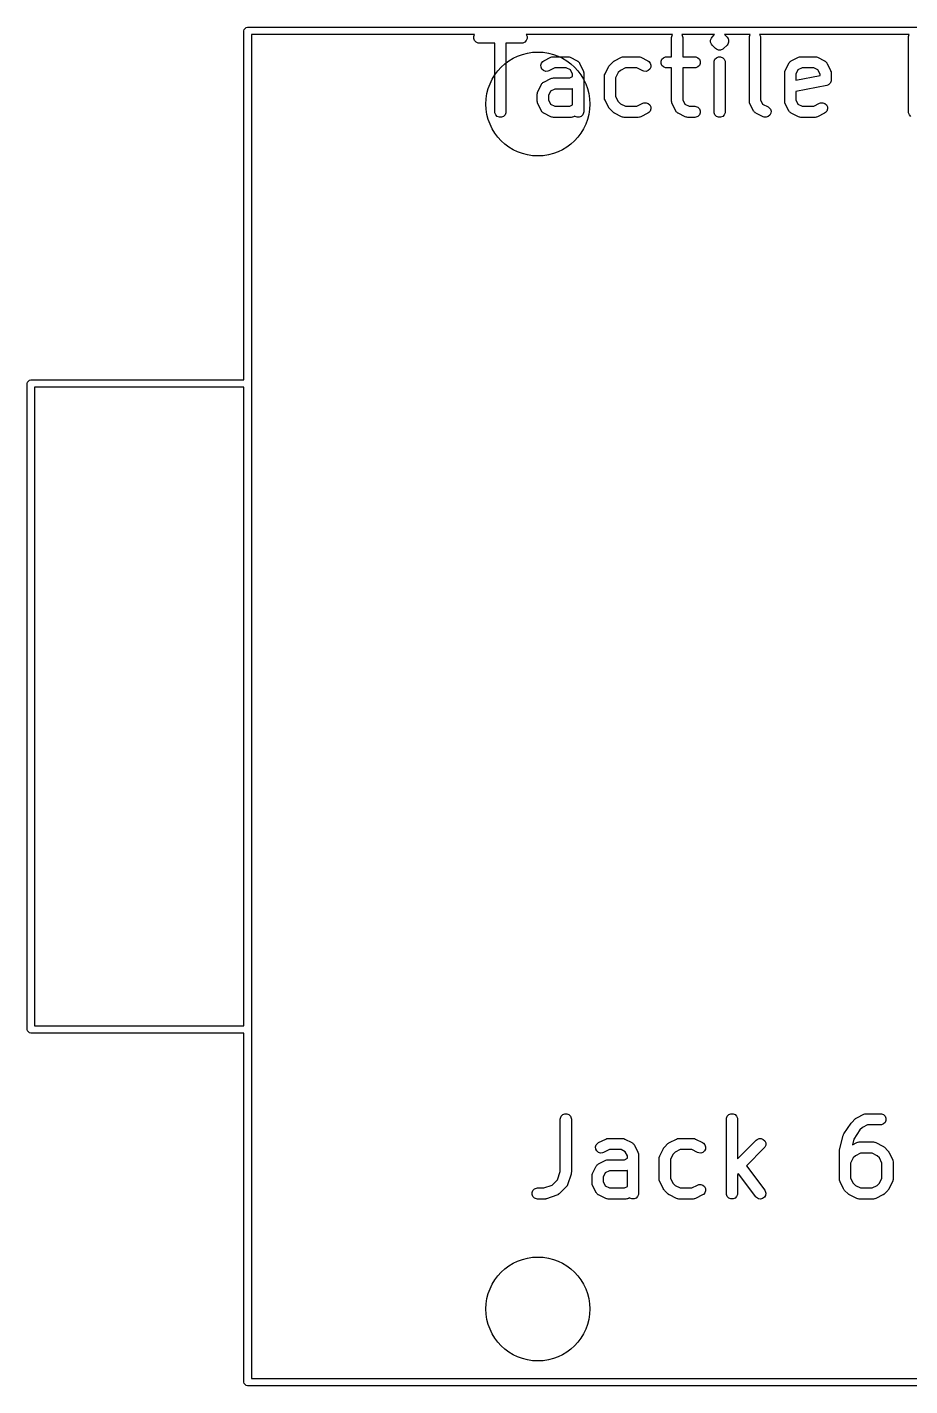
# Model space of a CAD drawing. Extents: x 0.58 to 7.69, y -5.21 to -0.56.
# Drawn here: x 6.643 to 7.111, y -3.624 to -2.903 of the extents above; entities that cross this region are included whole.
import ezdxf

# ---------------------------------------------------------------- set-up
doc = ezdxf.new("R2010")
doc.units = 0
doc.header["$MEASUREMENT"] = 0
doc.layers.add('BLACK', color=7, linetype='CONTINUOUS')

msp = doc.modelspace()

# ---------------------------------------------------------------- linework, layer by layer
at = {"layer": 'BLACK', "linetype": 'CONTINUOUS'}
for p, q in [((6.75763, -2.90456), (6.7587, -2.9035)), ((6.7587, -2.9035), (6.75945, -2.90335)), ((6.75945, -2.90335), (7.57087, -2.90335)), ((6.75748, -2.90531), (6.75763, -2.90456)), ((6.75748, -3.09035), (6.75748, -2.90531)), ((6.87978, -2.90728), (6.76142, -2.90728)), ((6.76142, -2.90728), (6.76142, -3.61988)), ((6.87937, -2.90828), (6.87978, -2.90728)), ((6.87937, -2.90943), (6.87937, -2.90828)), ((6.87981, -2.91049), (6.87937, -2.90943)), ((6.88062, -2.91131), (6.87981, -2.91049)), ((6.90722, -2.91049), (6.9064, -2.91131)), ((6.90766, -2.90943), (6.90722, -2.91049)), ((6.98477, -2.90728), (6.90725, -2.90728)), ((6.90725, -2.90728), (6.90766, -2.90828)), ((6.90766, -2.90828), (6.90766, -2.90943)), ((6.9843, -2.90885), (6.98436, -2.90828)), ((6.9843, -2.91902), (6.9843, -2.90885)), ((6.98436, -2.90828), (6.98477, -2.90728)), ((7.00714, -2.90728), (6.98974, -2.90728)), ((6.98974, -2.90728), (6.99015, -2.90828)), ((6.99015, -2.90828), (6.9902, -2.90885)), ((6.9902, -2.90885), (6.9902, -2.91902)), ((7.00498, -2.91015), (7.00542, -2.90909)), ((7.00498, -2.9113), (7.00498, -2.91015)), ((7.00542, -2.90909), (7.00579, -2.90864)), ((7.00579, -2.90864), (7.00714, -2.90728)), ((7.02601, -2.90728), (7.01236, -2.90728)), ((7.01236, -2.90728), (7.01371, -2.90864)), ((7.01371, -2.90864), (7.01408, -2.90909)), ((7.01408, -2.90909), (7.01422, -2.90943)), ((7.01422, -2.90943), (7.01452, -2.91015)), ((7.01452, -2.91015), (7.01452, -2.9113)), ((7.02554, -2.90885), (7.0256, -2.90828)), ((7.02554, -2.9426), (7.02554, -2.90885)), ((7.0256, -2.90828), (7.02601, -2.90728)), ((7.11038, -2.90728), (7.03098, -2.90728)), ((7.03098, -2.90728), (7.03139, -2.90828)), ((7.03139, -2.90828), (7.03145, -2.90885)), ((7.03145, -2.90885), (7.03145, -2.9419)), ((7.10991, -2.90885), (7.10996, -2.90828)), ((7.10991, -2.94822), (7.10991, -2.90885)), ((7.10996, -2.90828), (7.11038, -2.90728)), ((6.88169, -2.91175), (6.88062, -2.91131)), ((6.88226, -2.9118), (6.88169, -2.91175)), ((6.89056, -2.9118), (6.88226, -2.9118)), ((6.89056, -2.94822), (6.89056, -2.9118)), ((6.90476, -2.9118), (6.89647, -2.9118)), ((6.89647, -2.9118), (6.89647, -2.94822)), ((6.90534, -2.91175), (6.90476, -2.9118)), ((6.9064, -2.91131), (6.90534, -2.91175)), ((7.00542, -2.91237), (7.00498, -2.9113)), ((7.00579, -2.91281), (7.00542, -2.91237)), ((7.00766, -2.91469), (7.00579, -2.91281)), ((7.00811, -2.91506), (7.00766, -2.91469)), ((7.00917, -2.9155), (7.00811, -2.91506)), ((7.01032, -2.9155), (7.00917, -2.9155)), ((7.00917, -2.9155), (7.00917, -2.9155)), ((7.01139, -2.91506), (7.01032, -2.9155)), ((7.01032, -2.9155), (7.01032, -2.9155)), ((7.01184, -2.91469), (7.01139, -2.91506)), ((7.01371, -2.91281), (7.01184, -2.91469)), ((7.01408, -2.91237), (7.01371, -2.91281)), ((7.01452, -2.9113), (7.01408, -2.91237)), ((6.91496, -2.92348), (6.91532, -2.92239)), ((6.91504, -2.92463), (6.91496, -2.92348)), ((6.91555, -2.92566), (6.91504, -2.92463)), ((6.91532, -2.92239), (6.91607, -2.92152)), ((6.91607, -2.92152), (6.91656, -2.92121)), ((6.91656, -2.92121), (6.92031, -2.91933)), ((6.92233, -2.92493), (6.91921, -2.92649)), ((6.92031, -2.91933), (6.92085, -2.91913)), ((6.92085, -2.91913), (6.92096, -2.91912)), ((6.92096, -2.91912), (6.92106, -2.91908)), ((6.92106, -2.91908), (6.92163, -2.91902)), ((6.92163, -2.91902), (6.92913, -2.91902)), ((6.92844, -2.92493), (6.92233, -2.92493)), ((6.93068, -2.92605), (6.92844, -2.92493)), ((6.92913, -2.91902), (6.92971, -2.91908)), ((6.92971, -2.91908), (6.92981, -2.91912)), ((6.92981, -2.91912), (6.92991, -2.91913)), ((6.92991, -2.91913), (6.93045, -2.91933)), ((6.93045, -2.91933), (6.9342, -2.92121)), ((6.9342, -2.92121), (6.9343, -2.92127)), ((6.9343, -2.92127), (6.93435, -2.92128)), ((6.93435, -2.92128), (6.9344, -2.92133)), ((6.9344, -2.92133), (6.93469, -2.92152)), ((6.93469, -2.92152), (6.93494, -2.9218)), ((6.93494, -2.9218), (6.93522, -2.92204)), ((6.93522, -2.92204), (6.9354, -2.92233)), ((6.9354, -2.92233), (6.93545, -2.92239)), ((6.93545, -2.92239), (6.93546, -2.92243)), ((6.93546, -2.92243), (6.93552, -2.92253)), ((6.93552, -2.92253), (6.9374, -2.92628)), ((6.94899, -2.92815), (6.95086, -2.9244)), ((6.95086, -2.9244), (6.95102, -2.92416)), ((6.95102, -2.92416), (6.95105, -2.92408)), ((6.95105, -2.92408), (6.95112, -2.924)), ((6.95112, -2.924), (6.95117, -2.92391)), ((6.95117, -2.92391), (6.95123, -2.92386)), ((6.95123, -2.92386), (6.95142, -2.92364)), ((6.95142, -2.92364), (6.95329, -2.92176)), ((6.95329, -2.92176), (6.95352, -2.92158)), ((6.95352, -2.92158), (6.95357, -2.92152)), ((6.95357, -2.92152), (6.95366, -2.92146)), ((6.95366, -2.92146), (6.95374, -2.92139)), ((6.95374, -2.92139), (6.95381, -2.92136)), ((6.95381, -2.92136), (6.95406, -2.92121)), ((6.95406, -2.92121), (6.95781, -2.91933)), ((6.95983, -2.92493), (6.95713, -2.92628)), ((6.95781, -2.91933), (6.95835, -2.91913)), ((6.95835, -2.91913), (6.95846, -2.91912)), ((6.95846, -2.91912), (6.95855, -2.91908)), ((6.95855, -2.91908), (6.95913, -2.91902)), ((6.95913, -2.91902), (6.96663, -2.91902)), ((6.96593, -2.92493), (6.95983, -2.92493)), ((6.96906, -2.92649), (6.96593, -2.92493)), ((6.96663, -2.91902), (6.96721, -2.91908)), ((6.96721, -2.91908), (6.9673, -2.91912)), ((6.9673, -2.91912), (6.96741, -2.91913)), ((6.96741, -2.91913), (6.96795, -2.91933)), ((6.96795, -2.91933), (6.9717, -2.92121)), ((6.9717, -2.92121), (6.97219, -2.92152)), ((6.97219, -2.92152), (6.97294, -2.92239)), ((6.97323, -2.92463), (6.97271, -2.92566)), ((6.97294, -2.92239), (6.97331, -2.92348)), ((6.97331, -2.92348), (6.97323, -2.92463)), ((6.97873, -2.9214), (6.97917, -2.92033)), ((6.97873, -2.92255), (6.97873, -2.9214)), ((6.97917, -2.92361), (6.97873, -2.92255)), ((6.97917, -2.92033), (6.97999, -2.91952)), ((6.97999, -2.92443), (6.97917, -2.92361)), ((6.97999, -2.91952), (6.98105, -2.91908)), ((6.98105, -2.92487), (6.97999, -2.92443)), ((6.98105, -2.91908), (6.98163, -2.91902)), ((6.98163, -2.92493), (6.98105, -2.92487)), ((6.98163, -2.91902), (6.9843, -2.91902)), ((6.9843, -2.92493), (6.98163, -2.92493)), ((6.9843, -2.9426), (6.9843, -2.92493)), ((6.9902, -2.91902), (6.99663, -2.91902)), ((6.99663, -2.92493), (6.9902, -2.92493)), ((6.9902, -2.92493), (6.9902, -2.9419)), ((6.99663, -2.91902), (6.9972, -2.91908)), ((6.9972, -2.92487), (6.99663, -2.92493)), ((6.9972, -2.91908), (6.99827, -2.91952)), ((6.99827, -2.92443), (6.9972, -2.92487)), ((6.99827, -2.91952), (6.99908, -2.92033)), ((6.99908, -2.92361), (6.99827, -2.92443)), ((6.99908, -2.92033), (6.99952, -2.9214)), ((6.99952, -2.92255), (6.99908, -2.92361)), ((6.99952, -2.9214), (6.99952, -2.92255)), ((7.0068, -2.92197), (7.00685, -2.9214)), ((7.0068, -2.94822), (7.0068, -2.92197)), ((7.00685, -2.9214), (7.00729, -2.92033)), ((7.00729, -2.92033), (7.00811, -2.91952)), ((7.00811, -2.91952), (7.00917, -2.91908)), ((7.00917, -2.91908), (7.01032, -2.91908)), ((7.01032, -2.91908), (7.01139, -2.91952)), ((7.01139, -2.91952), (7.0122, -2.92033)), ((7.0122, -2.92033), (7.01264, -2.9214)), ((7.01264, -2.9214), (7.0127, -2.92197)), ((7.0127, -2.92197), (7.0127, -2.94822)), ((7.0446, -2.92628), (7.04648, -2.92253)), ((7.04648, -2.92253), (7.04654, -2.92243)), ((7.04654, -2.92243), (7.04655, -2.92239)), ((7.04655, -2.92239), (7.0466, -2.92233)), ((7.0466, -2.92233), (7.04679, -2.92204)), ((7.04679, -2.92204), (7.04707, -2.9218)), ((7.04707, -2.9218), (7.04731, -2.92152)), ((7.04731, -2.92152), (7.0476, -2.92133)), ((7.0476, -2.92133), (7.04766, -2.92128)), ((7.04766, -2.92128), (7.0477, -2.92127)), ((7.0477, -2.92127), (7.0478, -2.92121)), ((7.0478, -2.92121), (7.05155, -2.91933)), ((7.05357, -2.92493), (7.05132, -2.92605)), ((7.05155, -2.91933), (7.05209, -2.91913)), ((7.05209, -2.91913), (7.05219, -2.91912)), ((7.05219, -2.91912), (7.05229, -2.91908)), ((7.05229, -2.91908), (7.05287, -2.91902)), ((7.05287, -2.91902), (7.06037, -2.91902)), ((7.05967, -2.92493), (7.05357, -2.92493)), ((7.06192, -2.92605), (7.05967, -2.92493)), ((7.06037, -2.91902), (7.06094, -2.91908)), ((7.06094, -2.91908), (7.06104, -2.91912)), ((7.06104, -2.91912), (7.06115, -2.91913)), ((7.06115, -2.91913), (7.06169, -2.91933)), ((7.06169, -2.91933), (7.06544, -2.92121)), ((7.06544, -2.92121), (7.06553, -2.92127)), ((7.06553, -2.92127), (7.06558, -2.92128)), ((7.06558, -2.92128), (7.06564, -2.92133)), ((7.06564, -2.92133), (7.06593, -2.92152)), ((7.06593, -2.92152), (7.06617, -2.9218)), ((7.06617, -2.9218), (7.06645, -2.92204)), ((7.06645, -2.92204), (7.06663, -2.92233)), ((7.06663, -2.92233), (7.06668, -2.92239)), ((7.06668, -2.92239), (7.0667, -2.92243)), ((7.0667, -2.92243), (7.06676, -2.92253)), ((7.06676, -2.92253), (7.06863, -2.92628)), ((6.91642, -2.92641), (6.91555, -2.92566)), ((6.91752, -2.92678), (6.91642, -2.92641)), ((6.91656, -2.93246), (6.92031, -2.93058)), ((6.91867, -2.9267), (6.91752, -2.92678)), ((6.91921, -2.92649), (6.91867, -2.9267)), ((6.92031, -2.93058), (6.92085, -2.93038)), ((6.92085, -2.93038), (6.92096, -2.93037)), ((6.92096, -2.93037), (6.92106, -2.93033)), ((6.92106, -2.93033), (6.92163, -2.93027)), ((6.92163, -2.93027), (6.93031, -2.93027)), ((6.93031, -2.93027), (6.93181, -2.92952)), ((6.93181, -2.9283), (6.93068, -2.92605)), ((6.93181, -2.92952), (6.93181, -2.9283)), ((6.9374, -2.92628), (6.93761, -2.92682)), ((6.93761, -2.92682), (6.93761, -2.92692)), ((6.93761, -2.92692), (6.93765, -2.92702)), ((6.93765, -2.92702), (6.93771, -2.9276)), ((6.93771, -2.9276), (6.93771, -2.94822)), ((6.94868, -2.92947), (6.94874, -2.9289)), ((6.94868, -2.94072), (6.94868, -2.92947)), ((6.94874, -2.9289), (6.94878, -2.9288)), ((6.94878, -2.92869), (6.94899, -2.92815)), ((6.94878, -2.9288), (6.94878, -2.92869)), ((6.95593, -2.92747), (6.95458, -2.93017)), ((6.95458, -2.93017), (6.95458, -2.94003)), ((6.95713, -2.92628), (6.95593, -2.92747)), ((6.9696, -2.9267), (6.96906, -2.92649)), ((6.97075, -2.92678), (6.9696, -2.9267)), ((6.97184, -2.92641), (6.97075, -2.92678)), ((6.97271, -2.92566), (6.97184, -2.92641)), ((7.04429, -2.9276), (7.04435, -2.92702)), ((7.04429, -2.9426), (7.04429, -2.9276)), ((7.04435, -2.92702), (7.04439, -2.92692)), ((7.04439, -2.92692), (7.0444, -2.92682)), ((7.0444, -2.92682), (7.0446, -2.92628)), ((7.05132, -2.92605), (7.0502, -2.9283)), ((7.0502, -2.9283), (7.0502, -2.9315)), ((7.0502, -2.9315), (7.06304, -2.92893)), ((7.06304, -2.9283), (7.06192, -2.92605)), ((7.06304, -2.92893), (7.06304, -2.9283)), ((7.06863, -2.92628), (7.06884, -2.92682)), ((7.06878, -2.93219), (7.06872, -2.93248)), ((7.06889, -2.93192), (7.06878, -2.93219)), ((7.06884, -2.92682), (7.06885, -2.92692)), ((7.06885, -2.92692), (7.06889, -2.92702)), ((7.06889, -2.92702), (7.06894, -2.9276)), ((7.06894, -2.93135), (7.06889, -2.93192)), ((7.06894, -2.9276), (7.06894, -2.93135)), ((6.91306, -2.93885), (6.91311, -2.93827)), ((6.91306, -2.9426), (6.91306, -2.93885)), ((6.91311, -2.93827), (6.91316, -2.93817)), ((6.91316, -2.93807), (6.91337, -2.93753)), ((6.91316, -2.93817), (6.91316, -2.93807)), ((6.91337, -2.93753), (6.91524, -2.93378)), ((6.91524, -2.93378), (6.9153, -2.93368)), ((6.9153, -2.93368), (6.91532, -2.93364)), ((6.91532, -2.93364), (6.91537, -2.93358)), ((6.91537, -2.93358), (6.91555, -2.93329)), ((6.91555, -2.93329), (6.91583, -2.93304)), ((6.91583, -2.93304), (6.91607, -2.93277)), ((6.91607, -2.93277), (6.91637, -2.93258)), ((6.91637, -2.93258), (6.91642, -2.93253)), ((6.91642, -2.93253), (6.91647, -2.93252)), ((6.91647, -2.93252), (6.91656, -2.93246)), ((6.92009, -2.9373), (6.91896, -2.93954)), ((6.92233, -2.93618), (6.92009, -2.9373)), ((6.93101, -2.93618), (6.92233, -2.93618)), ((6.93158, -2.93612), (6.93101, -2.93618)), ((6.93168, -2.93608), (6.93158, -2.93612)), ((6.93179, -2.93607), (6.93168, -2.93608)), ((6.93181, -2.93606), (6.93179, -2.93607)), ((6.93181, -2.94452), (6.93181, -2.93606)), ((7.06657, -2.93424), (7.0502, -2.93752)), ((7.0502, -2.93752), (7.0502, -2.9419)), ((7.06712, -2.93408), (7.06657, -2.93424)), ((7.06736, -2.93391), (7.06712, -2.93408)), ((7.06763, -2.9338), (7.06736, -2.93391)), ((7.06784, -2.9336), (7.06763, -2.9338)), ((7.06808, -2.93343), (7.06784, -2.9336)), ((7.06824, -2.93319), (7.06808, -2.93343)), ((7.06845, -2.93299), (7.06824, -2.93319)), ((7.06856, -2.93272), (7.06845, -2.93299)), ((7.06872, -2.93248), (7.06856, -2.93272)), ((6.91311, -2.94317), (6.91306, -2.9426)), ((6.91316, -2.94327), (6.91311, -2.94317)), ((6.91316, -2.94338), (6.91316, -2.94327)), ((6.91337, -2.94392), (6.91316, -2.94338)), ((6.91524, -2.94767), (6.91337, -2.94392)), ((6.91896, -2.93954), (6.91896, -2.9419)), ((6.91896, -2.9419), (6.92009, -2.94415)), ((6.92009, -2.94415), (6.92233, -2.94527)), ((6.92233, -2.94527), (6.93031, -2.94527)), ((6.93031, -2.94527), (6.93181, -2.94452)), ((6.94874, -2.9413), (6.94868, -2.94072)), ((6.94878, -2.9414), (6.94874, -2.9413)), ((6.94878, -2.9415), (6.94878, -2.9414)), ((6.94899, -2.94204), (6.94878, -2.9415)), ((6.95086, -2.94579), (6.94899, -2.94204)), ((6.95102, -2.94604), (6.95086, -2.94579)), ((6.95105, -2.94611), (6.95102, -2.94604)), ((6.95112, -2.94619), (6.95105, -2.94611)), ((6.95117, -2.94628), (6.95112, -2.94619)), ((6.95123, -2.94633), (6.95117, -2.94628)), ((6.95142, -2.94656), (6.95123, -2.94633)), ((6.95329, -2.94843), (6.95142, -2.94656)), ((6.95458, -2.94003), (6.95593, -2.94272)), ((6.95593, -2.94272), (6.95713, -2.94392)), ((6.95713, -2.94392), (6.95983, -2.94527)), ((6.95983, -2.94527), (6.96593, -2.94527)), ((6.96593, -2.94527), (6.96906, -2.94371)), ((6.96906, -2.94371), (6.9696, -2.9435)), ((6.9696, -2.9435), (6.97075, -2.94342)), ((6.97075, -2.94342), (6.97184, -2.94378)), ((6.97184, -2.94378), (6.97271, -2.94454)), ((6.97271, -2.94454), (6.97323, -2.94557)), ((6.97331, -2.94672), (6.97294, -2.94781)), ((6.97323, -2.94557), (6.97331, -2.94672)), ((6.98436, -2.94317), (6.9843, -2.9426)), ((6.9844, -2.94327), (6.98436, -2.94317)), ((6.9844, -2.94338), (6.9844, -2.94327)), ((6.98461, -2.94392), (6.9844, -2.94338)), ((6.98649, -2.94767), (6.98461, -2.94392)), ((6.9902, -2.9419), (6.99133, -2.94415)), ((6.99133, -2.94415), (6.99357, -2.94527)), ((6.99357, -2.94527), (6.99663, -2.94527)), ((6.99663, -2.94527), (6.9972, -2.94533)), ((6.9972, -2.94533), (6.99827, -2.94577)), ((6.99827, -2.94577), (6.99908, -2.94658)), ((6.99908, -2.94658), (6.99952, -2.94765)), ((7.0256, -2.94317), (7.02554, -2.9426)), ((7.02564, -2.94327), (7.0256, -2.94317)), ((7.02565, -2.94338), (7.02564, -2.94327)), ((7.02586, -2.94392), (7.02565, -2.94338)), ((7.02773, -2.94767), (7.02586, -2.94392)), ((7.03145, -2.9419), (7.03257, -2.94415)), ((7.03257, -2.94415), (7.03544, -2.94558)), ((7.03544, -2.94558), (7.03593, -2.94589)), ((7.03593, -2.94589), (7.03669, -2.94676)), ((7.04435, -2.94317), (7.04429, -2.9426)), ((7.04439, -2.94327), (7.04435, -2.94317)), ((7.0444, -2.94338), (7.04439, -2.94327)), ((7.0446, -2.94392), (7.0444, -2.94338)), ((7.04648, -2.94767), (7.0446, -2.94392)), ((7.0502, -2.9419), (7.05132, -2.94415)), ((7.05132, -2.94415), (7.05357, -2.94527)), ((7.05357, -2.94527), (7.05967, -2.94527)), ((7.05967, -2.94527), (7.0628, -2.94371)), ((7.0628, -2.94371), (7.06334, -2.9435)), ((7.06334, -2.9435), (7.06449, -2.94342)), ((7.06449, -2.94342), (7.06558, -2.94378)), ((7.06558, -2.94378), (7.06645, -2.94454)), ((7.06645, -2.94454), (7.06696, -2.94557)), ((7.06705, -2.94672), (7.06668, -2.94781)), ((7.06696, -2.94557), (7.06705, -2.94672)), ((6.89062, -2.9488), (6.89056, -2.94822)), ((6.89106, -2.94986), (6.89062, -2.9488)), ((6.89187, -2.95068), (6.89106, -2.94986)), ((6.89294, -2.95112), (6.89187, -2.95068)), ((6.89409, -2.95112), (6.89294, -2.95112)), ((6.89515, -2.95068), (6.89409, -2.95112)), ((6.89597, -2.94986), (6.89515, -2.95068)), ((6.89641, -2.9488), (6.89597, -2.94986)), ((6.89647, -2.94822), (6.89641, -2.9488)), ((6.9153, -2.94776), (6.91524, -2.94767)), ((6.91532, -2.94781), (6.9153, -2.94776)), ((6.91537, -2.94787), (6.91532, -2.94781)), ((6.91555, -2.94816), (6.91537, -2.94787)), ((6.91583, -2.9484), (6.91555, -2.94816)), ((6.91607, -2.94868), (6.91583, -2.9484)), ((6.91637, -2.94886), (6.91607, -2.94868)), ((6.91642, -2.94891), (6.91637, -2.94886)), ((6.91647, -2.94893), (6.91642, -2.94891)), ((6.91656, -2.94899), (6.91647, -2.94893)), ((6.92031, -2.95086), (6.91656, -2.94899)), ((6.92085, -2.95107), (6.92031, -2.95086)), ((6.92096, -2.95108), (6.92085, -2.95107)), ((6.92106, -2.95112), (6.92096, -2.95108)), ((6.92163, -2.95117), (6.92106, -2.95112)), ((6.93101, -2.95117), (6.92163, -2.95117)), ((6.93158, -2.95112), (6.93101, -2.95117)), ((6.93168, -2.95108), (6.93158, -2.95112)), ((6.93179, -2.95107), (6.93168, -2.95108)), ((6.93233, -2.95086), (6.93179, -2.95107)), ((6.93298, -2.95054), (6.93233, -2.95086)), ((6.93312, -2.95068), (6.93298, -2.95054)), ((6.93418, -2.95112), (6.93312, -2.95068)), ((6.93533, -2.95112), (6.93418, -2.95112)), ((6.9364, -2.95068), (6.93533, -2.95112)), ((6.93721, -2.94986), (6.9364, -2.95068)), ((6.93765, -2.9488), (6.93721, -2.94986)), ((6.93771, -2.94822), (6.93765, -2.9488)), ((6.95352, -2.94862), (6.95329, -2.94843)), ((6.95357, -2.94868), (6.95352, -2.94862)), ((6.95366, -2.94874), (6.95357, -2.94868)), ((6.95374, -2.9488), (6.95366, -2.94874)), ((6.95381, -2.94883), (6.95374, -2.9488)), ((6.95406, -2.94899), (6.95381, -2.94883)), ((6.95781, -2.95086), (6.95406, -2.94899)), ((6.95835, -2.95107), (6.95781, -2.95086)), ((6.95846, -2.95108), (6.95835, -2.95107)), ((6.95855, -2.95112), (6.95846, -2.95108)), ((6.95913, -2.95117), (6.95855, -2.95112)), ((6.96663, -2.95117), (6.95913, -2.95117)), ((6.96721, -2.95112), (6.96663, -2.95117)), ((6.9673, -2.95108), (6.96721, -2.95112)), ((6.96741, -2.95107), (6.9673, -2.95108)), ((6.96795, -2.95086), (6.96741, -2.95107)), ((6.9717, -2.94899), (6.96795, -2.95086)), ((6.97219, -2.94868), (6.9717, -2.94899)), ((6.97294, -2.94781), (6.97219, -2.94868)), ((6.98655, -2.94776), (6.98649, -2.94767)), ((6.98656, -2.94781), (6.98655, -2.94776)), ((6.98661, -2.94787), (6.98656, -2.94781)), ((6.98679, -2.94816), (6.98661, -2.94787)), ((6.98707, -2.9484), (6.98679, -2.94816)), ((6.98732, -2.94868), (6.98707, -2.9484)), ((6.98761, -2.94886), (6.98732, -2.94868)), ((6.98766, -2.94891), (6.98761, -2.94886)), ((6.98771, -2.94893), (6.98766, -2.94891)), ((6.98781, -2.94899), (6.98771, -2.94893)), ((6.99156, -2.95086), (6.98781, -2.94899)), ((6.9921, -2.95107), (6.99156, -2.95086)), ((6.9922, -2.95108), (6.9921, -2.95107)), ((6.9923, -2.95112), (6.9922, -2.95108)), ((6.99288, -2.95117), (6.9923, -2.95112)), ((6.99663, -2.95117), (6.99288, -2.95117)), ((6.9972, -2.95112), (6.99663, -2.95117)), ((6.99827, -2.95068), (6.9972, -2.95112)), ((6.99908, -2.94986), (6.99827, -2.95068)), ((6.99952, -2.9488), (6.99908, -2.94986)), ((6.99952, -2.94765), (6.99952, -2.9488)), ((7.00685, -2.9488), (7.0068, -2.94822)), ((7.00729, -2.94986), (7.00685, -2.9488)), ((7.00811, -2.95068), (7.00729, -2.94986)), ((7.00917, -2.95112), (7.00811, -2.95068)), ((7.01032, -2.95112), (7.00917, -2.95112)), ((7.01139, -2.95068), (7.01032, -2.95112)), ((7.0122, -2.94986), (7.01139, -2.95068)), ((7.01264, -2.9488), (7.0122, -2.94986)), ((7.0127, -2.94822), (7.01264, -2.9488)), ((7.02779, -2.94776), (7.02773, -2.94767)), ((7.02781, -2.94781), (7.02779, -2.94776)), ((7.02785, -2.94787), (7.02781, -2.94781)), ((7.02804, -2.94816), (7.02785, -2.94787)), ((7.02832, -2.9484), (7.02804, -2.94816)), ((7.02856, -2.94868), (7.02832, -2.9484)), ((7.02885, -2.94886), (7.02856, -2.94868)), ((7.02891, -2.94891), (7.02885, -2.94886)), ((7.02895, -2.94893), (7.02891, -2.94891)), ((7.02905, -2.94899), (7.02895, -2.94893)), ((7.0328, -2.95086), (7.02905, -2.94899)), ((7.03334, -2.95107), (7.0328, -2.95086)), ((7.03449, -2.95115), (7.03334, -2.95107)), ((7.03558, -2.95079), (7.03449, -2.95115)), ((7.03645, -2.95003), (7.03558, -2.95079)), ((7.03697, -2.949), (7.03645, -2.95003)), ((7.03669, -2.94676), (7.03705, -2.94785)), ((7.03705, -2.94785), (7.03697, -2.949)), ((7.04654, -2.94776), (7.04648, -2.94767)), ((7.04655, -2.94781), (7.04654, -2.94776)), ((7.0466, -2.94787), (7.04655, -2.94781)), ((7.04679, -2.94816), (7.0466, -2.94787)), ((7.04707, -2.9484), (7.04679, -2.94816)), ((7.04731, -2.94868), (7.04707, -2.9484)), ((7.0476, -2.94886), (7.04731, -2.94868)), ((7.04766, -2.94891), (7.0476, -2.94886)), ((7.0477, -2.94893), (7.04766, -2.94891)), ((7.0478, -2.94899), (7.0477, -2.94893)), ((7.05155, -2.95086), (7.0478, -2.94899)), ((7.05209, -2.95107), (7.05155, -2.95086)), ((7.05219, -2.95108), (7.05209, -2.95107)), ((7.05229, -2.95112), (7.05219, -2.95108)), ((7.05287, -2.95117), (7.05229, -2.95112)), ((7.06037, -2.95117), (7.05287, -2.95117)), ((7.06094, -2.95112), (7.06037, -2.95117)), ((7.06104, -2.95108), (7.06094, -2.95112)), ((7.06115, -2.95107), (7.06104, -2.95108)), ((7.06169, -2.95086), (7.06115, -2.95107)), ((7.06544, -2.94899), (7.06169, -2.95086)), ((7.06593, -2.94868), (7.06544, -2.94899)), ((7.06668, -2.94781), (7.06593, -2.94868)), ((7.10996, -2.9488), (7.10991, -2.94822)), ((7.11041, -2.94986), (7.10996, -2.9488)), ((7.11122, -2.95068), (7.11041, -2.94986)), ((6.64267, -3.09157), (6.64373, -3.0905)), ((6.64373, -3.0905), (6.64449, -3.09035)), ((6.64449, -3.09035), (6.75748, -3.09035)), ((6.64252, -3.09232), (6.64267, -3.09157)), ((6.64252, -3.43484), (6.64252, -3.09232)), ((6.64646, -3.09429), (6.64646, -3.43287)), ((6.75748, -3.09429), (6.64646, -3.09429)), ((6.75748, -3.43287), (6.75748, -3.09429)), ((6.64267, -3.4356), (6.64252, -3.43484)), ((6.64373, -3.43666), (6.64267, -3.4356)), ((6.64646, -3.43287), (6.75748, -3.43287)), ((6.64449, -3.43681), (6.64373, -3.43666)), ((6.75748, -3.43681), (6.64449, -3.43681)), ((6.75748, -3.62185), (6.75748, -3.43681)), ((6.92656, -3.48002), (6.92762, -3.47958)), ((6.92762, -3.47958), (6.92877, -3.47958)), ((6.92877, -3.47958), (6.92984, -3.48002)), ((7.01467, -3.48002), (7.01573, -3.47958)), ((7.01573, -3.47958), (7.01689, -3.47958)), ((7.01689, -3.47958), (7.01795, -3.48002)), ((7.08248, -3.48171), (7.08623, -3.47983)), ((7.08623, -3.47983), (7.08677, -3.47963)), ((7.08677, -3.47963), (7.08688, -3.47962)), ((7.08688, -3.47962), (7.08698, -3.47958)), ((7.08698, -3.47958), (7.08755, -3.47952)), ((7.08755, -3.47952), (7.09505, -3.47952)), ((7.09505, -3.47952), (7.09563, -3.47958)), ((7.09563, -3.47958), (7.09669, -3.48002)), ((6.92524, -3.48247), (6.9253, -3.4819)), ((6.92524, -3.51012), (6.92524, -3.48247)), ((6.9253, -3.4819), (6.92574, -3.48083)), ((6.92574, -3.48083), (6.92656, -3.48002)), ((6.92984, -3.48002), (6.93065, -3.48083)), ((6.93065, -3.48083), (6.93109, -3.4819)), ((6.93109, -3.4819), (6.93115, -3.48247)), ((6.93115, -3.48247), (6.93115, -3.51059)), ((7.01336, -3.48247), (7.01341, -3.4819)), ((7.01336, -3.52184), (7.01336, -3.48247)), ((7.01341, -3.4819), (7.01386, -3.48083)), ((7.01386, -3.48083), (7.01467, -3.48002)), ((7.01795, -3.48002), (7.01877, -3.48083)), ((7.01877, -3.48083), (7.01921, -3.4819)), ((7.01921, -3.4819), (7.01926, -3.48247)), ((7.01926, -3.48247), (7.01926, -3.50347)), ((7.07572, -3.49021), (7.07947, -3.48458)), ((7.07947, -3.48458), (7.07965, -3.48437)), ((7.07947, -3.48458), (7.07947, -3.48458)), ((7.07947, -3.48458), (7.07947, -3.48458)), ((7.07965, -3.48437), (7.07984, -3.48414)), ((7.07984, -3.48413), (7.08171, -3.48226)), ((7.07984, -3.48414), (7.07984, -3.48413)), ((7.07984, -3.48414), (7.07984, -3.48414)), ((7.08171, -3.48226), (7.08194, -3.48207)), ((7.08194, -3.48207), (7.08199, -3.48202)), ((7.08199, -3.48202), (7.08208, -3.48196)), ((7.08208, -3.48196), (7.08216, -3.48189)), ((7.08216, -3.48189), (7.08223, -3.48186)), ((7.08223, -3.48186), (7.08248, -3.48171)), ((7.08555, -3.48677), (7.08422, -3.4881)), ((7.08825, -3.48543), (7.08555, -3.48677)), ((7.09505, -3.48543), (7.08825, -3.48543)), ((7.09563, -3.48537), (7.09505, -3.48543)), ((7.09669, -3.48493), (7.09563, -3.48537)), ((7.09669, -3.48002), (7.09751, -3.48083)), ((7.09751, -3.48411), (7.09669, -3.48493)), ((7.09751, -3.48083), (7.09795, -3.4819)), ((7.09795, -3.48305), (7.09751, -3.48411)), ((7.09795, -3.4819), (7.09795, -3.48305)), ((6.94562, -3.49483), (6.94937, -3.49296)), ((6.94937, -3.49296), (6.94991, -3.49275)), ((6.94991, -3.49275), (6.95002, -3.49274)), ((6.95002, -3.49274), (6.95012, -3.4927)), ((6.95012, -3.4927), (6.95069, -3.49264)), ((6.95069, -3.49264), (6.95819, -3.49264)), ((6.95819, -3.49264), (6.95877, -3.4927)), ((6.95877, -3.4927), (6.95887, -3.49274)), ((6.95887, -3.49274), (6.95897, -3.49275)), ((6.95897, -3.49275), (6.95951, -3.49296)), ((6.95951, -3.49296), (6.96326, -3.49483)), ((6.98312, -3.49483), (6.98687, -3.49296)), ((6.98687, -3.49296), (6.98741, -3.49275)), ((6.98741, -3.49275), (6.98751, -3.49274)), ((6.98751, -3.49274), (6.98761, -3.4927)), ((6.98761, -3.4927), (6.98819, -3.49264)), ((6.98819, -3.49264), (6.99569, -3.49264)), ((6.99569, -3.49264), (6.99626, -3.4927)), ((6.99626, -3.4927), (6.99636, -3.49274)), ((6.99636, -3.49274), (6.99647, -3.49275)), ((6.99647, -3.49275), (6.99701, -3.49296)), ((6.99701, -3.49296), (7.00076, -3.49483)), ((7.01926, -3.50347), (7.02922, -3.49351)), ((7.02922, -3.49351), (7.02967, -3.49314)), ((7.02967, -3.49314), (7.03073, -3.4927)), ((7.03073, -3.4927), (7.03188, -3.4927)), ((7.03188, -3.4927), (7.03295, -3.49314)), ((7.03295, -3.49314), (7.03376, -3.49396)), ((7.03376, -3.49396), (7.0342, -3.49502)), ((7.07344, -3.49863), (7.07531, -3.49113)), ((7.07531, -3.49113), (7.07543, -3.49079)), ((7.07543, -3.49079), (7.07545, -3.49072)), ((7.07545, -3.49072), (7.07548, -3.49065)), ((7.07548, -3.49065), (7.07551, -3.49059)), ((7.07551, -3.49059), (7.07555, -3.49053)), ((7.07555, -3.49053), (7.07572, -3.49021)), ((7.08092, -3.49306), (7.08019, -3.49598)), ((7.08422, -3.4881), (7.08092, -3.49306)), ((6.94401, -3.4971), (6.94438, -3.49601)), ((6.9441, -3.49825), (6.94401, -3.4971)), ((6.94461, -3.49928), (6.9441, -3.49825)), ((6.94438, -3.49601), (6.94513, -3.49514)), ((6.94548, -3.50004), (6.94461, -3.49928)), ((6.94513, -3.49514), (6.94562, -3.49483)), ((6.94657, -3.5004), (6.94548, -3.50004)), ((6.94772, -3.50032), (6.94657, -3.5004)), ((6.94826, -3.50011), (6.94772, -3.50032)), ((6.95139, -3.49855), (6.94826, -3.50011)), ((6.9575, -3.49855), (6.95139, -3.49855)), ((6.95974, -3.49967), (6.9575, -3.49855)), ((6.96086, -3.50192), (6.95974, -3.49967)), ((6.96326, -3.49483), (6.96336, -3.49489)), ((6.96336, -3.49489), (6.9634, -3.49491)), ((6.9634, -3.49491), (6.96346, -3.49496)), ((6.96346, -3.49496), (6.96375, -3.49514)), ((6.96375, -3.49514), (6.964, -3.49542)), ((6.964, -3.49542), (6.96427, -3.49566)), ((6.96427, -3.49566), (6.96446, -3.49595)), ((6.96446, -3.49595), (6.96451, -3.49601)), ((6.96451, -3.49601), (6.96452, -3.49605)), ((6.96452, -3.49605), (6.96458, -3.49615)), ((6.96458, -3.49615), (6.96646, -3.4999)), ((6.96646, -3.4999), (6.96666, -3.50044)), ((6.96666, -3.50044), (6.96667, -3.50055)), ((6.96667, -3.50055), (6.96671, -3.50064)), ((6.96671, -3.50064), (6.96677, -3.50122)), ((6.96677, -3.50122), (6.96677, -3.52184)), ((6.97805, -3.50178), (6.97992, -3.49803)), ((6.97992, -3.49803), (6.98008, -3.49778)), ((6.98008, -3.49778), (6.98011, -3.49771)), ((6.98011, -3.49771), (6.98018, -3.49762)), ((6.98018, -3.49762), (6.98023, -3.49754)), ((6.98023, -3.49754), (6.98029, -3.49748)), ((6.98029, -3.49748), (6.98048, -3.49726)), ((6.98048, -3.49726), (6.98235, -3.49538)), ((6.98235, -3.49538), (6.98258, -3.4952)), ((6.98258, -3.4952), (6.98263, -3.49514)), ((6.98263, -3.49514), (6.98272, -3.49508)), ((6.98272, -3.49508), (6.9828, -3.49502)), ((6.9828, -3.49502), (6.98287, -3.49499)), ((6.98287, -3.49499), (6.98312, -3.49483)), ((6.98499, -3.5011), (6.98364, -3.50379)), ((6.98619, -3.4999), (6.98499, -3.5011)), ((6.98889, -3.49855), (6.98619, -3.4999)), ((6.99499, -3.49855), (6.98889, -3.49855)), ((6.99812, -3.50011), (6.99499, -3.49855)), ((6.99866, -3.50032), (6.99812, -3.50011)), ((6.99981, -3.5004), (6.99866, -3.50032)), ((7.0009, -3.50004), (6.99981, -3.5004)), ((7.00076, -3.49483), (7.00125, -3.49514)), ((7.00177, -3.49928), (7.0009, -3.50004)), ((7.00125, -3.49514), (7.002, -3.49601)), ((7.00229, -3.49825), (7.00177, -3.49928)), ((7.002, -3.49601), (7.00237, -3.4971)), ((7.00237, -3.4971), (7.00229, -3.49825)), ((7.0334, -3.49768), (7.02396, -3.50712)), ((7.03376, -3.49724), (7.0334, -3.49768)), ((7.0342, -3.49617), (7.03376, -3.49724)), ((7.0342, -3.49502), (7.0342, -3.49617)), ((7.07335, -3.4992), (7.07339, -3.49899)), ((7.07336, -3.49925), (7.07335, -3.4992)), ((7.07335, -3.49935), (7.07336, -3.49925)), ((7.07335, -3.51434), (7.07335, -3.49935)), ((7.07339, -3.49899), (7.07341, -3.49877)), ((7.07341, -3.49877), (7.07342, -3.49873)), ((7.07342, -3.49873), (7.07344, -3.49863)), ((7.08019, -3.49598), (7.08248, -3.49483)), ((7.0845, -3.50042), (7.0818, -3.50177)), ((7.08248, -3.49483), (7.08302, -3.49462)), ((7.08302, -3.49462), (7.08313, -3.49462)), ((7.08313, -3.49462), (7.08323, -3.49458)), ((7.08323, -3.49458), (7.0838, -3.49452)), ((7.0838, -3.49452), (7.0913, -3.49452)), ((7.0906, -3.50042), (7.0845, -3.50042)), ((7.0933, -3.50177), (7.0906, -3.50042)), ((7.0913, -3.49452), (7.09188, -3.49458)), ((7.09188, -3.49458), (7.09198, -3.49462)), ((7.09198, -3.49462), (7.09208, -3.49462)), ((7.09208, -3.49462), (7.09262, -3.49483)), ((7.09262, -3.49483), (7.09637, -3.49671)), ((7.09637, -3.49671), (7.09662, -3.49686)), ((7.09662, -3.49686), (7.09669, -3.49689)), ((7.09669, -3.49689), (7.09677, -3.49696)), ((7.09677, -3.49696), (7.09686, -3.49701)), ((7.09686, -3.49701), (7.09691, -3.49707)), ((7.09691, -3.49707), (7.09714, -3.49726)), ((7.09714, -3.49726), (7.09901, -3.49913)), ((7.09901, -3.49913), (7.0992, -3.49936)), ((7.0992, -3.49936), (7.09926, -3.49941)), ((7.09926, -3.49941), (7.09931, -3.4995)), ((7.09931, -3.4995), (7.09938, -3.49958)), ((7.09938, -3.49958), (7.09941, -3.49965)), ((7.09941, -3.49965), (7.09957, -3.4999)), ((7.09957, -3.4999), (7.10144, -3.50365)), ((6.94243, -3.51115), (6.9443, -3.5074)), ((6.9443, -3.5074), (6.94436, -3.5073)), ((6.94436, -3.5073), (6.94438, -3.50726)), ((6.94438, -3.50726), (6.94443, -3.5072)), ((6.94443, -3.5072), (6.94461, -3.50691)), ((6.94461, -3.50691), (6.94489, -3.50667)), ((6.94489, -3.50667), (6.94513, -3.50639)), ((6.94513, -3.50639), (6.94543, -3.5062)), ((6.94543, -3.5062), (6.94548, -3.50615)), ((6.94548, -3.50615), (6.94553, -3.50614)), ((6.94553, -3.50614), (6.94562, -3.50608)), ((6.94562, -3.50608), (6.94937, -3.5042)), ((6.94937, -3.5042), (6.94991, -3.504)), ((6.94991, -3.504), (6.95002, -3.50399)), ((6.95002, -3.50399), (6.95012, -3.50395)), ((6.95012, -3.50395), (6.95069, -3.50389)), ((6.95069, -3.50389), (6.95937, -3.50389)), ((6.95937, -3.50389), (6.96086, -3.50315)), ((6.96086, -3.50315), (6.96086, -3.50192)), ((6.97774, -3.5031), (6.97779, -3.50252)), ((6.97774, -3.51434), (6.97774, -3.5031)), ((6.97779, -3.50252), (6.97783, -3.50242)), ((6.97783, -3.50242), (6.97784, -3.50232)), ((6.97784, -3.50232), (6.97805, -3.50178)), ((6.98364, -3.50379), (6.98364, -3.51365)), ((7.02396, -3.50712), (7.03367, -3.52007)), ((7.0806, -3.50297), (7.07926, -3.50567)), ((7.07926, -3.50567), (7.07926, -3.51365)), ((7.0818, -3.50177), (7.0806, -3.50297)), ((7.0945, -3.50297), (7.0933, -3.50177)), ((7.09585, -3.50567), (7.0945, -3.50297)), ((7.09585, -3.51365), (7.09585, -3.50567)), ((7.10144, -3.50365), (7.10165, -3.50419)), ((7.10165, -3.50419), (7.10166, -3.5043)), ((7.10166, -3.5043), (7.1017, -3.50439)), ((7.1017, -3.50439), (7.10175, -3.50497)), ((7.10175, -3.50497), (7.10175, -3.51434)), ((6.92098, -3.51739), (6.92374, -3.51462)), ((6.92374, -3.51462), (6.92524, -3.51012)), ((6.931, -3.51153), (6.92912, -3.51715)), ((6.93106, -3.51124), (6.931, -3.51153)), ((6.93109, -3.51117), (6.93106, -3.51124)), ((6.9311, -3.51107), (6.93109, -3.51117)), ((6.93113, -3.51096), (6.9311, -3.51107)), ((6.93115, -3.51059), (6.93112, -3.51089)), ((6.93112, -3.51089), (6.93113, -3.51096)), ((6.94212, -3.51247), (6.94217, -3.51189)), ((6.94212, -3.51622), (6.94212, -3.51247)), ((6.94217, -3.51189), (6.94221, -3.5118)), ((6.94221, -3.5118), (6.94222, -3.51169)), ((6.94222, -3.51169), (6.94243, -3.51115)), ((6.94914, -3.51092), (6.94802, -3.51317)), ((6.94802, -3.51317), (6.94802, -3.51552)), ((6.94802, -3.51552), (6.94914, -3.51777)), ((6.95139, -3.5098), (6.94914, -3.51092)), ((6.96007, -3.5098), (6.95139, -3.5098)), ((6.96064, -3.50974), (6.96007, -3.5098)), ((6.96074, -3.5097), (6.96064, -3.50974)), ((6.96085, -3.50969), (6.96074, -3.5097)), ((6.96086, -3.50969), (6.96085, -3.50969)), ((6.96086, -3.51814), (6.96086, -3.50969)), ((6.97779, -3.51492), (6.97774, -3.51434)), ((6.97783, -3.51502), (6.97779, -3.51492)), ((6.97784, -3.51512), (6.97783, -3.51502)), ((6.97805, -3.51566), (6.97784, -3.51512)), ((6.97992, -3.51941), (6.97805, -3.51566)), ((6.98364, -3.51365), (6.98499, -3.51634)), ((7.01974, -3.51134), (7.01926, -3.51182)), ((7.01926, -3.51182), (7.01926, -3.52184)), ((7.02895, -3.52361), (7.01974, -3.51134)), ((7.07341, -3.51492), (7.07335, -3.51434)), ((7.07345, -3.51502), (7.07341, -3.51492)), ((7.07346, -3.51512), (7.07345, -3.51502)), ((7.07366, -3.51566), (7.07346, -3.51512)), ((7.07554, -3.51941), (7.07366, -3.51566)), ((7.07926, -3.51365), (7.0806, -3.51634)), ((7.0945, -3.51634), (7.09585, -3.51365)), ((7.10144, -3.51566), (7.09957, -3.51941)), ((7.10165, -3.51512), (7.10144, -3.51566)), ((7.10166, -3.51502), (7.10165, -3.51512)), ((7.1017, -3.51492), (7.10166, -3.51502)), ((7.10175, -3.51434), (7.1017, -3.51492)), ((6.9103, -3.52127), (6.91074, -3.5202)), ((6.9103, -3.52242), (6.9103, -3.52127)), ((6.91074, -3.52348), (6.9103, -3.52242)), ((6.91074, -3.5202), (6.91156, -3.51939)), ((6.91156, -3.51939), (6.91262, -3.51895)), ((6.91262, -3.51895), (6.9132, -3.51889)), ((6.9132, -3.51889), (6.91647, -3.51889)), ((6.91647, -3.51889), (6.92098, -3.51739)), ((6.92351, -3.52277), (6.91788, -3.52464)), ((6.92403, -3.52253), (6.92351, -3.52277)), ((6.92411, -3.52246), (6.92403, -3.52253)), ((6.92421, -3.52242), (6.92411, -3.52246)), ((6.92466, -3.52206), (6.92421, -3.52242)), ((6.92841, -3.51831), (6.92466, -3.52206)), ((6.92878, -3.51786), (6.92841, -3.51831)), ((6.92882, -3.51776), (6.92878, -3.51786)), ((6.92889, -3.51768), (6.92882, -3.51776)), ((6.92912, -3.51715), (6.92889, -3.51768)), ((6.94217, -3.5168), (6.94212, -3.51622)), ((6.94221, -3.51689), (6.94217, -3.5168)), ((6.94222, -3.517), (6.94221, -3.51689)), ((6.94243, -3.51754), (6.94222, -3.517)), ((6.9443, -3.52129), (6.94243, -3.51754)), ((6.94436, -3.52139), (6.9443, -3.52129)), ((6.94438, -3.52143), (6.94436, -3.52139)), ((6.94443, -3.52149), (6.94438, -3.52143)), ((6.94461, -3.52178), (6.94443, -3.52149)), ((6.94489, -3.52202), (6.94461, -3.52178)), ((6.94513, -3.5223), (6.94489, -3.52202)), ((6.94543, -3.52248), (6.94513, -3.5223)), ((6.94548, -3.52253), (6.94543, -3.52248)), ((6.94553, -3.52255), (6.94548, -3.52253)), ((6.94562, -3.52261), (6.94553, -3.52255)), ((6.94937, -3.52448), (6.94562, -3.52261)), ((6.94914, -3.51777), (6.95139, -3.51889)), ((6.95139, -3.51889), (6.95937, -3.51889)), ((6.95937, -3.51889), (6.96086, -3.51814)), ((6.96671, -3.52242), (6.96627, -3.52348)), ((6.96677, -3.52184), (6.96671, -3.52242)), ((6.98008, -3.51966), (6.97992, -3.51941)), ((6.98011, -3.51973), (6.98008, -3.51966)), ((6.98018, -3.51982), (6.98011, -3.51973)), ((6.98023, -3.5199), (6.98018, -3.51982)), ((6.98029, -3.51996), (6.98023, -3.5199)), ((6.98048, -3.52018), (6.98029, -3.51996)), ((6.98235, -3.52206), (6.98048, -3.52018)), ((6.98258, -3.52224), (6.98235, -3.52206)), ((6.98263, -3.5223), (6.98258, -3.52224)), ((6.98272, -3.52236), (6.98263, -3.5223)), ((6.9828, -3.52242), (6.98272, -3.52236)), ((6.98287, -3.52245), (6.9828, -3.52242)), ((6.98312, -3.52261), (6.98287, -3.52245)), ((6.98687, -3.52448), (6.98312, -3.52261)), ((6.98499, -3.51634), (6.98619, -3.51754)), ((6.98619, -3.51754), (6.98889, -3.51889)), ((6.98889, -3.51889), (6.99499, -3.51889)), ((6.99499, -3.51889), (6.99812, -3.51733)), ((7.00076, -3.52261), (6.99701, -3.52448)), ((6.99812, -3.51733), (6.99866, -3.51712)), ((6.99866, -3.51712), (6.99981, -3.51704)), ((6.99981, -3.51704), (7.0009, -3.5174)), ((7.00125, -3.5223), (7.00076, -3.52261)), ((7.0009, -3.5174), (7.00177, -3.51816)), ((7.002, -3.52143), (7.00125, -3.5223)), ((7.00177, -3.51816), (7.00229, -3.51919)), ((7.00237, -3.52034), (7.002, -3.52143)), ((7.00229, -3.51919), (7.00237, -3.52034)), ((7.01341, -3.52242), (7.01336, -3.52184)), ((7.01386, -3.52348), (7.01341, -3.52242)), ((7.01921, -3.52242), (7.01877, -3.52348)), ((7.01926, -3.52184), (7.01921, -3.52242)), ((7.03409, -3.52282), (7.03351, -3.52381)), ((7.03367, -3.52007), (7.03397, -3.52057)), ((7.03397, -3.52057), (7.03426, -3.52168)), ((7.03426, -3.52168), (7.03409, -3.52282)), ((7.07569, -3.51966), (7.07554, -3.51941)), ((7.07572, -3.51973), (7.07569, -3.51966)), ((7.07579, -3.51982), (7.07572, -3.51973)), ((7.07585, -3.5199), (7.07579, -3.51982)), ((7.0759, -3.51996), (7.07585, -3.5199)), ((7.07609, -3.52018), (7.0759, -3.51996)), ((7.07796, -3.52206), (7.07609, -3.52018)), ((7.07819, -3.52224), (7.07796, -3.52206)), ((7.07824, -3.5223), (7.07819, -3.52224)), ((7.07833, -3.52236), (7.07824, -3.5223)), ((7.07841, -3.52242), (7.07833, -3.52236)), ((7.07848, -3.52245), (7.07841, -3.52242)), ((7.07873, -3.52261), (7.07848, -3.52245)), ((7.08248, -3.52448), (7.07873, -3.52261)), ((7.0806, -3.51634), (7.0818, -3.51754)), ((7.0818, -3.51754), (7.0845, -3.51889)), ((7.0845, -3.51889), (7.0906, -3.51889)), ((7.0906, -3.51889), (7.0933, -3.51754)), ((7.09637, -3.52261), (7.09262, -3.52448)), ((7.0933, -3.51754), (7.0945, -3.51634)), ((7.09662, -3.52245), (7.09637, -3.52261)), ((7.09669, -3.52242), (7.09662, -3.52245)), ((7.09677, -3.52236), (7.09669, -3.52242)), ((7.09686, -3.5223), (7.09677, -3.52236)), ((7.09691, -3.52224), (7.09686, -3.5223)), ((7.09714, -3.52206), (7.09691, -3.52224)), ((7.09901, -3.52018), (7.09714, -3.52206)), ((7.0992, -3.51996), (7.09901, -3.52018)), ((7.09926, -3.5199), (7.0992, -3.51996)), ((7.09931, -3.51982), (7.09926, -3.5199)), ((7.09938, -3.51973), (7.09931, -3.51982)), ((7.09941, -3.51966), (7.09938, -3.51973)), ((7.09957, -3.51941), (7.09941, -3.51966)), ((6.91156, -3.5243), (6.91074, -3.52348)), ((6.91262, -3.52474), (6.91156, -3.5243)), ((6.9132, -3.5248), (6.91262, -3.52474)), ((6.91695, -3.5248), (6.9132, -3.5248)), ((6.91724, -3.52477), (6.91695, -3.5248)), ((6.91732, -3.52477), (6.91724, -3.52477)), ((6.91742, -3.52475), (6.91732, -3.52477)), ((6.91752, -3.52474), (6.91742, -3.52475)), ((6.9176, -3.52471), (6.91752, -3.52474)), ((6.91788, -3.52464), (6.9176, -3.52471)), ((6.94991, -3.52469), (6.94937, -3.52448)), ((6.95002, -3.5247), (6.94991, -3.52469)), ((6.95012, -3.52474), (6.95002, -3.5247)), ((6.95069, -3.5248), (6.95012, -3.52474)), ((6.96007, -3.5248), (6.95069, -3.5248)), ((6.96064, -3.52474), (6.96007, -3.5248)), ((6.96074, -3.5247), (6.96064, -3.52474)), ((6.96085, -3.52469), (6.96074, -3.5247)), ((6.96139, -3.52448), (6.96085, -3.52469)), ((6.96204, -3.52416), (6.96139, -3.52448)), ((6.96218, -3.5243), (6.96204, -3.52416)), ((6.96324, -3.52474), (6.96218, -3.5243)), ((6.96439, -3.52474), (6.96324, -3.52474)), ((6.96546, -3.5243), (6.96439, -3.52474)), ((6.96627, -3.52348), (6.96546, -3.5243)), ((6.98741, -3.52469), (6.98687, -3.52448)), ((6.98751, -3.5247), (6.98741, -3.52469)), ((6.98761, -3.52474), (6.98751, -3.5247)), ((6.98819, -3.5248), (6.98761, -3.52474)), ((6.99569, -3.5248), (6.98819, -3.5248)), ((6.99626, -3.52474), (6.99569, -3.5248)), ((6.99636, -3.5247), (6.99626, -3.52474)), ((6.99647, -3.52469), (6.99636, -3.5247)), ((6.99701, -3.52448), (6.99647, -3.52469)), ((7.01467, -3.5243), (7.01386, -3.52348)), ((7.01573, -3.52474), (7.01467, -3.5243)), ((7.01689, -3.52474), (7.01573, -3.52474)), ((7.01795, -3.5243), (7.01689, -3.52474)), ((7.01877, -3.52348), (7.01795, -3.5243)), ((7.02934, -3.52404), (7.02895, -3.52361)), ((7.03033, -3.52463), (7.02934, -3.52404)), ((7.03147, -3.52479), (7.03033, -3.52463)), ((7.03259, -3.52451), (7.03147, -3.52479)), ((7.03351, -3.52381), (7.03259, -3.52451)), ((7.08302, -3.52469), (7.08248, -3.52448)), ((7.08313, -3.5247), (7.08302, -3.52469)), ((7.08323, -3.52474), (7.08313, -3.5247)), ((7.0838, -3.5248), (7.08323, -3.52474)), ((7.0913, -3.5248), (7.0838, -3.5248)), ((7.09188, -3.52474), (7.0913, -3.5248)), ((7.09198, -3.5247), (7.09188, -3.52474)), ((7.09208, -3.52469), (7.09198, -3.5247)), ((7.09262, -3.52448), (7.09208, -3.52469)), ((6.75763, -3.6226), (6.75748, -3.62185)), ((6.7587, -3.62367), (6.75763, -3.6226)), ((6.75945, -3.62382), (6.7587, -3.62367)), ((7.57087, -3.62382), (6.75945, -3.62382)), ((6.76142, -3.61988), (7.5689, -3.61988))]:
    msp.add_line(p, q, dxfattribs=at)
at = {"layer": 'BLACK'}
for centre in [(6.91339, -2.94409), (6.91339, -3.58307)]:
    msp.add_circle(centre, 0.02756, dxfattribs=at)

doc.saveas('drawing.dxf')
